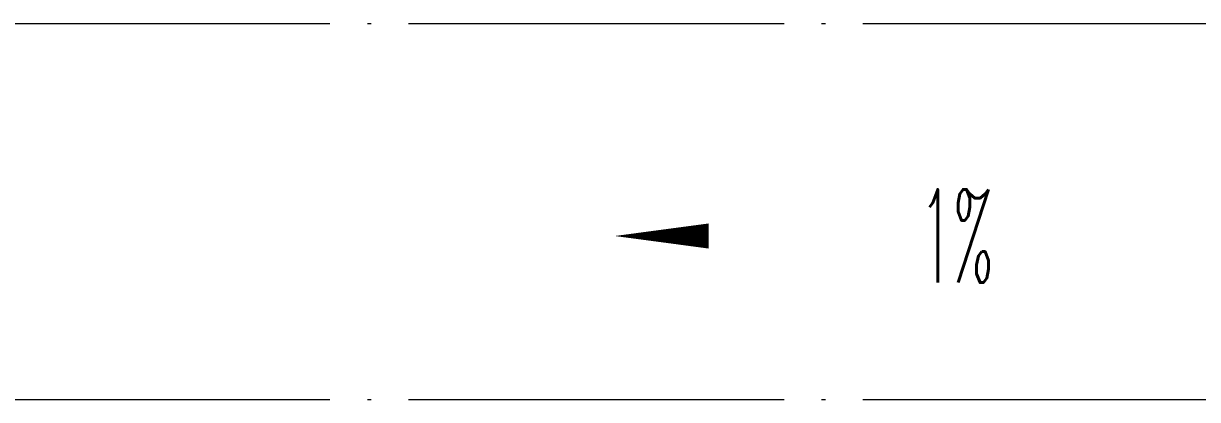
# Model space of a CAD drawing. Extents: x 27938 to 650306, y -92720 to 1524912.
# Drawn here: x 289829 to 291705, y 596549 to 597149 of the extents above; entities that cross this region are included whole.
import ezdxf

# ---------------------------------------------------------------- set-up
doc = ezdxf.new("R2010")
doc.units = 0
doc.header["$LTSCALE"] = 1000
doc.header["$MEASUREMENT"] = 0
doc.linetypes.add('DOTE', pattern=[2.42, 2, -0.2, 0.02, -0.2])
doc.layers.add('DOTE', color=19, linetype='DOTE', lineweight=9)
doc.layers.add('平面-排水沟', color=86, linetype='Continuous', lineweight=15)
doc.styles.add('_TCH_DIM', font='SIMPLEX.shx', dxfattribs={"width": 0.6, "oblique": 10, "bigfont": 'hztxt.shx'})

# ---------------------------------------------------------------- blocks, each defined once
blk = doc.blocks.new('GDGDGRDGDGDR')
at = {"layer": 'DOTE', "linetype": 'DOTE', "ltscale": 0.3}
for p, q in [((270116.6, 597148.8), (328916.6, 597148.8)), ((270116.6, 596548.8), (328916.6, 596548.8))]:
    blk.add_line(p, q, dxfattribs=at)

msp = doc.modelspace()

# ---------------------------------------------------------------- linework, layer by layer
at = {"layer": '平面-排水沟', "color": 8}
msp.add_lwpolyline([(291195.4, 596809.7, 0, 0, 0), (290773.9, 596809.7, 0, 40, 0), (290923.9, 596809.7, 0, 0, 0)], format="xyseb", dxfattribs=at)

# ---------------------------------------------------------------- block references
msp.add_blockref('GDGDGRDGDGDR', (0, 0))

# ---------------------------------------------------------------- texts
at = {"layer": '平面-排水沟', "color": 8, "style": '_TCH_DIM', "width": 0.423529}
msp.add_text('1%', height=148.75, dxfattribs=at).set_placement((291260.5, 596735.3))

doc.saveas('drawing.dxf')
